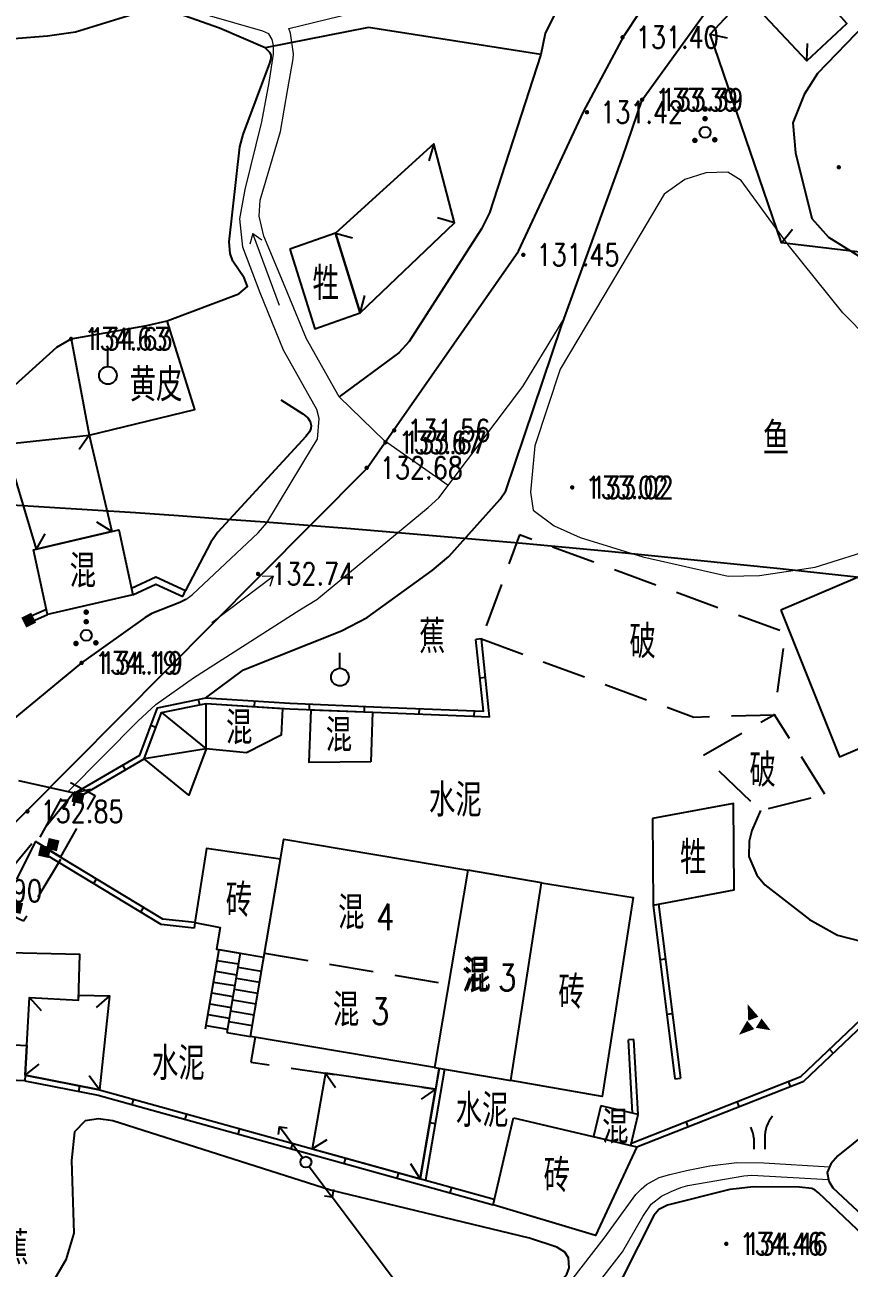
# Model space of a CAD drawing. Extents: x 529262 to 576451, y 2694391 to 2717535.
# Drawn here: x 567406.9 to 567444.3, y 2709610.3 to 2709666.8 of the extents above; entities that cross this region are included whole.
import ezdxf
from ezdxf.enums import TextEntityAlignment as Align
from ezdxf.xclip import XClip

# ---------------------------------------------------------------- set-up
doc = ezdxf.new("R2010")
doc.units = 0
doc.header["$XCLIPFRAME"] = 0
doc.linetypes.add('X5', pattern=[3, 2, -1])
for name, color, linetype in [('DLDW', 8, 'Continuous'), ('DLSS', 4, 'Continuous'), ('DMTZ', 8, 'Continuous'), ('GCD', 8, 'Continuous'), ('GXYZ', 8, 'Continuous'), ('JMD', 8, 'Continuous'), ('PP-COM', 7, 'Continuous'), ('RD-中线', 40, 'Continuous'), ('RD-红线', 7, 'Continuous'), ('ZBTZ', 8, 'Continuous'), ('污水管径标注_W10-', 202, 'Continuous')]:
    doc.layers.add(name, color=color, linetype=linetype)
doc.layers.add('SXSS', color=5, linetype='Continuous', lineweight=0)
doc.styles.add('HZ', font='rs.shx', dxfattribs={"width": 0.8, "bigfont": 'hztxt.shx'})
doc.linetypes.add('10421', pattern='A,2,[150,AAA.SHX,S=0.5,R=0,X=0,Y=0.5],1e-11', length=2)
doc.linetypes.add('10422', pattern='A,0.75,[150,AAA.SHX,S=0.5,R=0,X=0,Y=0.5],1.5,[177,AAA.SHX,S=1,R=0,X=0,Y=0.4],0.75', length=3)
doc.linetypes.add('1161', pattern='A,0,[149,AAA.SHX,S=0.15,R=0,X=0,Y=0],-1.6', length=1.6)
doc.linetypes.add('445', pattern='A,8,-0.5,[147,AAA.SHX,S=1,R=0,X=0,Y=0],-1.5', length=10)
doc.linetypes.add('842', pattern='A,1.6,[150,AAA.SHX,S=0.8,R=0,X=0,Y=0],1e-11', length=1.6)

# ---------------------------------------------------------------- blocks, each defined once
blk = doc.blocks.new('A$C19FD0107')
at = {"layer": 'RD-中线', "color": 8, "linetype": 'Continuous'}
blk.add_lwpolyline([(-1765.321, 14833.87), (-1870.242, 14834.357, -0.07773), (-2297.406, 14903.198), (-2763.512, 15055.044, -0.002412), (-2772.671, 15058.077), (-3168.085, 15191.127, 0.031805), (-3413.657, 15256.716), (-3481.168, 15270.218, 0.040764), (-3610.522, 15285.281), (-3824.794, 15292.664, 0.003807), (-3833.928, 15292.909), (-3984.459, 15295.801, 0.004916), (-3996.258, 15295.912), (-4213.605, 15295.813, 0.004475), (-4218.975, 15295.763), (-4356.098, 15293.246, -0.000047), (-4356.155, 15293.245), (-5280.162, 15276.46)], format="xyb", dxfattribs=at)
at = {"layer": 'RD-中线', "color": 8, "linetype": 'Continuous', "flags": 128}
for points in [[(-4490.734, 14139.438, 0), (-4490.29, 14139.417)], [(-3818.251, 14086.168, 0), (-3817.74, 14086.169)]]:
    blk.add_lwpolyline(points, format="xyb", dxfattribs=at)
at = {"layer": 'RD-红线', "color": 8, "linetype": 'Continuous', "flags": 128}
blk.add_lwpolyline([(-3455.572, 15234.505), (-3487.051, 15240.801, 0.040764), (-3611.555, 15255.299), (-3713.858, 15258.824)], format="xyb", dxfattribs=at)
blk = doc.blocks.new('gc246')
at = {"color": 8}
for p, q in [((-0.5, 1), (-0.5, 0)), ((0.5, 1), (0.5, 0))]:
    blk.add_line(p, q, dxfattribs=at)
for centre, radius, start, end in [((3.4, 1.11), 2.91, 139.3312, 182.0887), ((-2.94, 0.81), 2.45, 4.3743, 29.0242)]:
    blk.add_arc(centre, radius, start, end, dxfattribs=at)
blk = doc.blocks.new('gc087')
at = {"color": 8}
for points in [[(-0.62, 1.71, 0, 1, 0), (-0.1, 0.39, 1, 1, 0)], [(-1.41, -1.07, 0, 1, 0), (-0.34, -0.17, 1, 1, 0)], [(0.39, -0.01, 1, 0, 0), (1.46, -0.66, 1, 0, 0)]]:
    blk.add_lwpolyline(points, format="xyseb", dxfattribs=at)
blk = doc.blocks.new('GC200')
at = {"linetype": 'Continuous', "const_width": 0.2, "flags": 128}
blk.add_lwpolyline([(-0.1, 0, 1), (0.1, 0, 1)], format="xyb", close=True, dxfattribs=at)
blk = doc.blocks.new('gc013b')
at = {"linetype": 'Continuous'}
blk.add_line((0.5, 0), (4, 0), dxfattribs=at)
at = {"linetype": 'Continuous', "flags": 128}
blk.add_lwpolyline([(3.5, 0.5), (4, 0), (3.5, -0.5)], dxfattribs=at)
blk = doc.blocks.new('gc170')
at = {"color": 8, "linetype": 'Continuous'}
blk.add_circle((0, 0), 0.5, dxfattribs=at)
blk = doc.blocks.new('gc002')
at = {"color": 8, "const_width": 1}
blk.add_lwpolyline([(-0.5, 0), (0.5, 0)], dxfattribs=at)
blk = doc.blocks.new('gc125')
at = {"color": 8}
blk.add_line((0, 0.8), (0, 2.2), dxfattribs=at)
blk.add_circle((0, 0), 0.8, dxfattribs=at)
blk = doc.blocks.new('gc160')
at = {"color": 8, "const_width": 0.25}
for points in [[(1.58, 3.35, 1), (1.83, 3.35, 1)], [(1.58, 2.48, 1), (1.83, 2.48, 1)], [(0.65, 0.5, 1), (0.9, 0.5, 1)], [(2.46, 0.56, 1), (2.71, 0.56, 1)]]:
    blk.add_lwpolyline(points, format="xyb", close=True, dxfattribs=at)
at = {"color": 8}
blk.add_circle((1.71, 1.24), 0.5, dxfattribs=at)
blk = doc.blocks.new('gc086')
at = {"color": 8}
for p, q in [((0, 0), (7, 0)), ((7, 0), (6.18, 0.57)), ((7, 0), (6.18, -0.57))]:
    blk.add_line(p, q, dxfattribs=at)

msp = doc.modelspace()

# ---------------------------------------------------------------- linework, layer by layer
at = {"layer": 'DLDW', "linetype": 'Continuous', "flags": 128}
for points in [[(567418.911, 2709656.59), (567420.04, 2709652.977), (567422.112, 2709653.703), (567420.983, 2709657.316)], [(567418.911, 2709656.59), (567420.04, 2709652.977), (567422.112, 2709653.703), (567420.983, 2709657.316)], [(567435.396, 2709630.721), (567435.425, 2709626.786), (567439.098, 2709627.472), (567439.069, 2709631.407)], [(567435.396, 2709630.721), (567435.425, 2709626.786), (567439.098, 2709627.472), (567439.069, 2709631.407)]]:
    msp.add_lwpolyline(points, close=True, dxfattribs=at)
at = {"layer": 'DLSS', "linetype": 'Continuous'}
for p, q in [((567406.582, 2709632.452), (567409.084, 2709631.888)), ((567406.582, 2709632.452), (567409.084, 2709631.888)), ((567409.084, 2709631.888), (567409.868, 2709632.045)), ((567409.084, 2709631.888), (567409.868, 2709632.045))]:
    msp.add_line(p, q, dxfattribs=at)
at = {"layer": 'DLSS', "linetype": 'X5'}
msp.add_line((567409.084, 2709631.888), (567405.146, 2709627.083, 135.037), dxfattribs=at)
msp.add_line((567409.084, 2709631.888), (567405.146, 2709627.083, 135.037), dxfattribs=at)
at = {"layer": 'DMTZ', "linetype": '10422', "flags": 128}
msp.add_lwpolyline([(567481.263, 2709720.834), (567478.001, 2709716.354), (567474.355, 2709711.969), (567471.29, 2709708.433), (567455.11, 2709691.771), (567444.045, 2709680.193), (567433.055, 2709669.813), (567431.803, 2709668.428), (567431.036, 2709667.438), (567430.517, 2709666.392), (567430.316, 2709665.435)], dxfattribs=at)
msp.add_lwpolyline([(567481.263, 2709720.834), (567478.001, 2709716.354), (567474.355, 2709711.969), (567471.29, 2709708.433), (567455.11, 2709691.771), (567444.045, 2709680.193), (567433.055, 2709669.813), (567431.803, 2709668.428), (567431.036, 2709667.438), (567430.517, 2709666.392), (567430.316, 2709665.435)], dxfattribs=at)
for points, elevation in [([(567409.158, 2709631.885), (567412.089, 2709633.604), (567412.895, 2709635.755), (567415.096, 2709636.197), (567416.806, 2709637.469), (567421.257, 2709639.254), (567422.422, 2709639.849), (567425.383, 2709641.985), (567426.134, 2709642.621), (567428.475, 2709645.228), (567428.72, 2709645.607), (567431.261, 2709653.109), (567434.022, 2709660.749), (567434.921, 2709663.382), (567439.051, 2709669.088)], 133.388), ([(567409.158, 2709631.885), (567412.089, 2709633.604), (567412.895, 2709635.755), (567415.096, 2709636.197), (567416.806, 2709637.469), (567421.257, 2709639.254), (567422.422, 2709639.849), (567425.383, 2709641.985), (567426.134, 2709642.621), (567428.475, 2709645.228), (567428.72, 2709645.607), (567431.261, 2709653.109), (567434.022, 2709660.749), (567434.921, 2709663.382), (567439.051, 2709669.088)], 133.388), ([(567449.52, 2709668.384), (567448.505, 2709668.612), (567447.69, 2709668.786), (567447.089, 2709668.61), (567445.053, 2709666.82), (567442.886, 2709664.565), (567442.291, 2709663.624), (567441.773, 2709662.333), (567441.9, 2709660.97), (567442.629, 2709657.987), (567443.398, 2709657.14), (567445.082, 2709656.09), (567451.378, 2709654.233), (567459.762, 2709654.021), (567460.889, 2709653.493), (567464.807, 2709650.473), (567466.364, 2709649.699), (567467.624, 2709649.425), (567468.439, 2709649.806), (567471.555, 2709656.875), (567473.366, 2709660.201), (567473.545, 2709661.166), (567473.23, 2709664.426), (567473.03, 2709664.947), (567472.648, 2709665.121), (567465.685, 2709665.302), (567462.33, 2709665.06), (567460.507, 2709665.256), (567459.197, 2709665.624), (567454.06, 2709667.79), (567453.13, 2709668.037), (567451.286, 2709668.3), (567449.52, 2709668.384)], 133.564), ([(567417.782, 2709665.735), (567415.717, 2709666.638), (567413.6, 2709667.382), (567413.273, 2709667.458), (567412.681, 2709667.43), (567411.923, 2709667.292), (567409.172, 2709666.443), (567407.887, 2709666.263), (567394.019, 2709665.158), (567393.373, 2709665.105), (567393.205, 2709665.063), (567393.139, 2709665.001)], 134.188), ([(567417.782, 2709665.735), (567415.717, 2709666.638), (567413.6, 2709667.382), (567413.273, 2709667.458), (567412.681, 2709667.43), (567411.923, 2709667.292), (567409.172, 2709666.443), (567407.887, 2709666.263), (567394.019, 2709665.158), (567393.373, 2709665.105), (567393.205, 2709665.063), (567393.139, 2709665.001)], 134.188), ([(567404.198, 2709648.433), (567408.32, 2709652.135), (567408.969, 2709652.511), (567412.414, 2709653.121), (567413.326, 2709653.326), (567416.595, 2709654.565), (567416.979, 2709654.901), (567416.831, 2709655.285), (567416.316, 2709656.046), (567416.195, 2709656.394), (567416.146, 2709656.924), (567416.642, 2709661.242), (567416.785, 2709661.8), (567418, 2709665.039), (567418.053, 2709665.254), (567418.056, 2709665.42), (567417.997, 2709665.523), (567417.782, 2709665.735)], 134.632), ([(567404.198, 2709648.433), (567408.32, 2709652.135), (567408.969, 2709652.511), (567412.414, 2709653.121), (567413.326, 2709653.326), (567416.595, 2709654.565), (567416.979, 2709654.901), (567416.831, 2709655.285), (567416.316, 2709656.046), (567416.195, 2709656.394), (567416.146, 2709656.924), (567416.642, 2709661.242), (567416.785, 2709661.8), (567418, 2709665.039), (567418.053, 2709665.254), (567418.056, 2709665.42), (567417.997, 2709665.523), (567417.782, 2709665.735)], 134.632), ([(567430.316, 2709665.435), (567427.978, 2709658.235), (567427.616, 2709657.52), (567424.338, 2709652.389), (567423.869, 2709651.882), (567421.146, 2709649.878)], 133.441), ([(567430.316, 2709665.435), (567427.978, 2709658.235), (567427.616, 2709657.52), (567424.338, 2709652.389), (567423.869, 2709651.882), (567421.146, 2709649.878)], 133.441), ([(567463.529, 2709623.055), (567462.943, 2709625.727), (567462.468, 2709626.014), (567461.969, 2709625.913), (567456.569, 2709623.844), (567456.144, 2709623.202), (567455.653, 2709621.213), (567455.311, 2709620.541), (567455.003, 2709620.379), (567450.373, 2709620.16), (567449.737, 2709620.027), (567449.168, 2709619.692), (567443.823, 2709615.398), (567443.501, 2709615.028), (567443.326, 2709614.637), (567443.411, 2709614.244), (567443.591, 2709613.938), (567448.954, 2709608.933), (567449.403, 2709608.369), (567449.845, 2709607.579), (567452.276, 2709599.717), (567452.682, 2709598.544), (567453.289, 2709597.488), (567459.804, 2709588.821), (567460.499, 2709588.08), (567463.807, 2709585.555), (567466.53, 2709583.218), (567467.294, 2709582.809), (567470.092, 2709581.863), (567472.312, 2709581.427), (567475.004, 2709581.271), (567475.217, 2709581.262)], 134.831)]:
    msp.add_lwpolyline(points, dxfattribs=dict(at, elevation=elevation))
at = {"layer": 'DMTZ', "linetype": '10421', "flags": 128}
msp.add_lwpolyline([(567418.498, 2709649.749), (567419.493, 2709649.106), (567419.723, 2709648.928), (567419.831, 2709648.757), (567419.873, 2709648.582), (567419.858, 2709648.448), (567419.806, 2709648.285), (567419.64, 2709648.084), (567415.639, 2709643.736), (567415.319, 2709643.277), (567414.171, 2709641.085)], dxfattribs=at)
msp.add_lwpolyline([(567418.498, 2709649.749), (567419.493, 2709649.106), (567419.723, 2709648.928), (567419.831, 2709648.757), (567419.873, 2709648.582), (567419.858, 2709648.448), (567419.806, 2709648.285), (567419.64, 2709648.084), (567415.639, 2709643.736), (567415.319, 2709643.277), (567414.171, 2709641.085)], dxfattribs=at)
for points, elevation in [([(567414.176, 2709640.663), (567413.913, 2709640.541), (567412.634, 2709640.037), (567412.326, 2709639.857), (567409.446, 2709637.791), (567401.868, 2709631.559)], 134.821), ([(567414.176, 2709640.663), (567413.913, 2709640.541), (567412.634, 2709640.037), (567412.326, 2709639.857), (567409.446, 2709637.791), (567401.868, 2709631.559)], 134.821), ([(567458.858, 2709588.303), (567458.674, 2709588.676), (567452.148, 2709597.001), (567451.497, 2709598.241), (567448.62, 2709607.129), (567447.95, 2709608.727), (567447.808, 2709609.046), (567447.62, 2709609.268), (567442.938, 2709613.704), (567442.79, 2709613.835), (567442.628, 2709613.913), (567442.082, 2709613.965), (567439.971, 2709613.975), (567439.336, 2709613.913), (567438.903, 2709613.859), (567436.073, 2709613.149), (567435.678, 2709612.945), (567435.451, 2709612.683), (567434.026, 2709609.865), (567433.703, 2709609.406), (567431.638, 2709607.078), (567427.74, 2709603.234), (567422.225, 2709598.671), (567421.705, 2709598.341), (567416.348, 2709596.073), (567415.858, 2709595.728), (567415.615, 2709594.974), (567415.639, 2709593.953), (567415.959, 2709592.906), (567417.168, 2709591.3), (567417.602, 2709590.966), (567436.722, 2709588.116), (567448.508, 2709586.651), (567455.484, 2709586.43), (567457.995, 2709586.809), (567458.495, 2709587.252), (567458.878, 2709587.953), (567458.858, 2709588.303)], 134.987)]:
    msp.add_lwpolyline(points, dxfattribs=dict(at, elevation=elevation))
at = {"layer": 'DMTZ', "linetype": '10422', "elevation": 135.01, "flags": 128}
msp.add_lwpolyline([(567417.366, 2709598.351), (567418.805, 2709599.062), (567424.863, 2709603.049), (567425.475, 2709603.545), (567428.924, 2709607.081), (567430.902, 2709609.295), (567431.502, 2709610.012), (567431.598, 2709610.305), (567431.575, 2709610.758), (567431.403, 2709611.017), (567431.043, 2709611.243), (567429.809, 2709611.654), (567420.763, 2709613.823), (567410.861, 2709616.981), (567410.205, 2709617.07), (567409.606, 2709616.975), (567409.117, 2709616.475), (567408.984, 2709615.173), (567409.098, 2709611.869), (567408.733, 2709610.669), (567404.132, 2709602.834), (567403.088, 2709603.391), (567399.906, 2709598.356), (567399.607, 2709597.583), (567399.513, 2709596.204), (567400.011, 2709589.079), (567400.149, 2709588.629), (567400.9, 2709587.446), (567401.203, 2709587.18), (567401.907, 2709586.931), (567402.312, 2709586.876), (567402.506, 2709586.951), (567402.622, 2709587.074), (567403.04, 2709587.589), (567403.481, 2709588.264), (567407.852, 2709594.096), (567408.986, 2709595.245), (567409.993, 2709595.776), (567412.504, 2709596.608)], close=True, dxfattribs=at)
at = {"layer": 'GXYZ', "linetype": 'Continuous'}
msp.add_line((567446.947, 2709578.765), (567420.838, 2709613.507), dxfattribs=at)
at = {"layer": 'JMD', "linetype": 'Continuous'}
for p, q in [((567438.007, 2709666.354), (567438.79, 2709666.186)), ((567442.408, 2709665.142), (567442.435, 2709665.942)), ((567425.45, 2709661.374), (567425.223, 2709660.607)), ((567425.45, 2709661.374), (567425.223, 2709660.607)), ((567426.395, 2709657.791), (567425.626, 2709658.008)), ((567426.395, 2709657.791), (567425.626, 2709658.008)), ((567441.25, 2709656.873), (567441.753, 2709657.495)), ((567420.983, 2709657.316), (567421.755, 2709657.106)), ((567420.983, 2709657.316), (567421.755, 2709657.106)), ((567422.112, 2709653.703), (567422.312, 2709654.478)), ((567422.112, 2709653.703), (567422.312, 2709654.478)), ((567409.79, 2709648.139), (567409.327, 2709647.487)), ((567409.79, 2709648.139), (567409.327, 2709647.487)), ((567410.811, 2709643.762), (567410.132, 2709644.184)), ((567410.811, 2709643.762), (567410.132, 2709644.184)), ((567407.394, 2709642.965), (567407.795, 2709643.657)), ((567407.394, 2709642.965), (567407.795, 2709643.657)), ((567414.047, 2709640.812), (567414.171, 2709641.085)), ((567414.047, 2709640.812), (567414.171, 2709641.085)), ((567427.615, 2709638.879), (567427.366, 2709638.853)), ((567427.615, 2709638.879), (567427.366, 2709638.853)), ((567427.8, 2709637.129), (567427.551, 2709637.103)), ((567427.8, 2709637.129), (567427.551, 2709637.103)), ((567414.813, 2709635.885), (567414.764, 2709636.13)), ((567414.813, 2709635.885), (567414.764, 2709636.13)), ((567417.302, 2709635.806), (567417.318, 2709636.055)), ((567417.302, 2709635.806), (567417.318, 2709636.055)), ((567419.798, 2709635.666), (567419.809, 2709635.916)), ((567419.798, 2709635.666), (567419.809, 2709635.916)), ((567422.296, 2709635.561), (567422.307, 2709635.811)), ((567422.296, 2709635.561), (567422.307, 2709635.811)), ((567424.794, 2709635.461), (567424.804, 2709635.711)), ((567424.794, 2709635.461), (567424.804, 2709635.711)), ((567427.292, 2709635.364), (567427.302, 2709635.614)), ((567427.292, 2709635.364), (567427.302, 2709635.614)), ((567412.823, 2709634.85), (567412.589, 2709634.938)), ((567412.823, 2709634.85), (567412.589, 2709634.938)), ((567415.103, 2709633.882), (567412.292, 2709633.433)), ((567415.103, 2709633.882), (567412.292, 2709633.433)), ((567411.441, 2709632.934), (567411.314, 2709633.15)), ((567411.441, 2709632.934), (567411.314, 2709633.15)), ((567407.958, 2709629.284), (567407.828, 2709629.07)), ((567407.958, 2709629.284), (567407.828, 2709629.07)), ((567407.977, 2709629.272), (567407.848, 2709629.058)), ((567407.977, 2709629.272), (567407.848, 2709629.058)), ((567410.115, 2709627.976), (567409.985, 2709627.762)), ((567410.115, 2709627.976), (567409.985, 2709627.762)), ((567412.253, 2709626.679), (567412.123, 2709626.465)), ((567412.253, 2709626.679), (567412.123, 2709626.465)), ((567414.595, 2709625.988), (567414.568, 2709625.739)), ((567414.595, 2709625.988), (567414.568, 2709625.739)), ((567415.083, 2709621.162), (567415.692, 2709624.765)), ((567415.083, 2709621.162), (567415.692, 2709624.765)), ((567415.692, 2709624.765), (567416.656, 2709624.602)), ((567415.692, 2709624.765), (567416.656, 2709624.602)), ((567415.609, 2709624.272), (567416.573, 2709624.109)), ((567415.609, 2709624.272), (567416.573, 2709624.109)), ((567416.656, 2709624.602), (567416.047, 2709620.999)), ((567416.656, 2709624.602), (567416.047, 2709620.999)), ((567416.656, 2709624.602), (567416.047, 2709620.999)), ((567416.656, 2709624.602), (567416.047, 2709620.999)), ((567417.122, 2709620.817), (567417.731, 2709624.421)), ((567417.122, 2709620.817), (567417.731, 2709624.421)), ((567435.735, 2709624.305), (567435.983, 2709624.336)), ((567435.735, 2709624.305), (567435.983, 2709624.336)), ((567415.525, 2709623.779), (567416.49, 2709623.616)), ((567415.525, 2709623.779), (567416.49, 2709623.616)), ((567416.547, 2709623.957), (567417.622, 2709623.775)), ((567416.547, 2709623.957), (567417.622, 2709623.775)), ((567415.442, 2709623.286), (567416.406, 2709623.123)), ((567415.442, 2709623.286), (567416.406, 2709623.123)), ((567416.464, 2709623.464), (567417.538, 2709623.282)), ((567416.464, 2709623.464), (567417.538, 2709623.282)), ((567407.076, 2709622.583), (567407.609, 2709621.987)), ((567407.076, 2709622.583), (567407.609, 2709621.987)), ((567410.705, 2709622.661), (567410.104, 2709622.133)), ((567410.705, 2709622.661), (567410.104, 2709622.133)), ((567415.358, 2709622.793), (567416.323, 2709622.63)), ((567415.358, 2709622.793), (567416.323, 2709622.63)), ((567416.297, 2709622.478), (567417.372, 2709622.296)), ((567416.297, 2709622.478), (567417.372, 2709622.296)), ((567416.38, 2709622.971), (567417.455, 2709622.789)), ((567416.38, 2709622.971), (567417.455, 2709622.789)), ((567415.275, 2709622.3), (567416.239, 2709622.137)), ((567415.275, 2709622.3), (567416.239, 2709622.137)), ((567416.214, 2709621.985), (567417.288, 2709621.803)), ((567416.214, 2709621.985), (567417.288, 2709621.803)), ((567415.108, 2709621.314), (567416.073, 2709621.151)), ((567415.108, 2709621.314), (567416.073, 2709621.151)), ((567415.192, 2709621.807), (567416.156, 2709621.644)), ((567415.192, 2709621.807), (567416.156, 2709621.644)), ((567416.13, 2709621.492), (567417.205, 2709621.31)), ((567416.13, 2709621.492), (567417.205, 2709621.31)), ((567436.045, 2709621.825), (567436.293, 2709621.856)), ((567436.045, 2709621.825), (567436.293, 2709621.856)), ((567416.047, 2709620.999), (567417.122, 2709620.817)), ((567416.047, 2709620.999), (567417.122, 2709620.817)), ((567434.545, 2709620.678), (567434.295, 2709620.664)), ((567434.545, 2709620.678), (567434.295, 2709620.664)), ((567443.609, 2709620.059), (567443.437, 2709620.24)), ((567443.609, 2709620.059), (567443.437, 2709620.24)), ((567406.881, 2709619.058), (567407.513, 2709619.549)), ((567406.881, 2709619.058), (567407.513, 2709619.549)), ((567420.526, 2709619.152, 135.466), (567420.988, 2709618.499, 135.466)), ((567420.526, 2709619.152, 135.466), (567420.988, 2709618.499, 135.466)), ((567409.319, 2709618.32), (567409.368, 2709618.566)), ((567409.319, 2709618.32), (567409.368, 2709618.566)), ((567410.261, 2709618.388), (567409.786, 2709619.032)), ((567410.261, 2709618.388), (567409.786, 2709619.032)), ((567436.413, 2709618.887), (567436.661, 2709618.918)), ((567436.413, 2709618.887), (567436.661, 2709618.918)), ((567441.664, 2709618.546), (567441.572, 2709618.778)), ((567441.664, 2709618.546), (567441.572, 2709618.778)), ((567411.744, 2709617.718), (567411.811, 2709617.959)), ((567411.744, 2709617.718), (567411.811, 2709617.959)), ((567425.528, 2709618.424, 135.466), (567424.875, 2709617.961, 135.466)), ((567425.528, 2709618.424, 135.466), (567424.875, 2709617.961, 135.466)), ((567439.337, 2709617.63), (567439.246, 2709617.863)), ((567439.337, 2709617.63), (567439.246, 2709617.863)), ((567414.153, 2709617.05), (567414.22, 2709617.291)), ((567414.153, 2709617.05), (567414.22, 2709617.291)), ((567425.269, 2709616.902), (567425.515, 2709616.86)), ((567425.269, 2709616.902), (567425.515, 2709616.86)), ((567437.011, 2709616.715), (567436.919, 2709616.947)), ((567437.011, 2709616.715), (567436.919, 2709616.947)), ((567416.562, 2709616.382), (567416.629, 2709616.623)), ((567416.562, 2709616.382), (567416.629, 2709616.623)), ((567418.971, 2709615.714), (567419.038, 2709615.955)), ((567418.971, 2709615.714), (567419.038, 2709615.955)), ((567419.929, 2709615.708), (567420.604, 2709616.137)), ((567419.929, 2709615.708), (567420.604, 2709616.137)), ((567421.38, 2709615.047), (567421.447, 2709615.287)), ((567421.38, 2709615.047), (567421.447, 2709615.287)), ((567423.789, 2709614.379), (567423.856, 2709614.62)), ((567423.789, 2709614.379), (567423.856, 2709614.62)), ((567424.833, 2709614.349), (567424.405, 2709615.024)), ((567424.833, 2709614.349), (567424.405, 2709615.024)), ((567426.199, 2709613.711), (567426.265, 2709613.952)), ((567426.199, 2709613.711), (567426.265, 2709613.952))]:
    msp.add_line(p, q, dxfattribs=at)
at = {"layer": 'JMD', "linetype": 'Continuous', "flags": 128}
for points in [[(567491.726, 2709723.775), (567576.536, 2709693.89), (567573.688, 2709684.738), (567556.677, 2709687.045), (567550.961, 2709655.095), (567486.806, 2709665.167), (567484.722, 2709651.708), (567441.25, 2709656.873), (567438.007, 2709666.354)], [(567422.112, 2709653.703), (567426.395, 2709657.791), (567425.45, 2709661.374), (567420.983, 2709657.316)], [(567422.112, 2709653.703), (567426.395, 2709657.791), (567425.45, 2709661.374), (567420.983, 2709657.316)], [(567411.776, 2709640.89), (567407.898, 2709639.985), (567407.259, 2709642.933), (567411.137, 2709643.838)], [(567411.776, 2709640.89), (567407.898, 2709639.985), (567407.259, 2709642.933), (567411.137, 2709643.838)], [(567441.232, 2709640.187), (567443.89, 2709633.517), (567450.646, 2709636.394), (567447.988, 2709643.064)], [(567441.232, 2709640.187), (567443.89, 2709633.517), (567450.646, 2709636.394), (567447.988, 2709643.064)], [(567415.103, 2709633.882), (567414.314, 2709631.778), (567412.292, 2709633.433), (567413.081, 2709635.537)], [(567415.103, 2709633.882), (567414.314, 2709631.778), (567412.292, 2709633.433), (567413.081, 2709635.537)], [(567422.584, 2709633.3), (567419.785, 2709633.262), (567419.886, 2709635.662), (567422.671, 2709635.544)], [(567422.584, 2709633.3), (567419.785, 2709633.262), (567419.886, 2709635.662), (567422.671, 2709635.544)], [(567418.483, 2709628.867), (567415.127, 2709629.355), (567414.595, 2709625.988), (567415.738, 2709625.771), (567415.582, 2709624.784), (567417.731, 2709624.421)], [(567418.483, 2709628.867), (567415.127, 2709629.355), (567414.595, 2709625.988), (567415.738, 2709625.771), (567415.582, 2709624.784), (567417.731, 2709624.421)], [(567417.121, 2709620.815), (567418.637, 2709629.778), (567427, 2709628.364), (567425.484, 2709619.401)], [(567417.121, 2709620.815), (567418.637, 2709629.778), (567427, 2709628.364), (567425.484, 2709619.401)], [(567425.484, 2709619.401), (567428.957, 2709618.809), (567430.35, 2709627.803), (567427, 2709628.364)], [(567425.484, 2709619.401), (567428.957, 2709618.809), (567430.35, 2709627.803), (567427, 2709628.364)], [(567406.867, 2709618.806), (567404.539, 2709618.891), (567404.598, 2709620.532), (567406.955, 2709620.402)], [(567406.867, 2709618.806), (567404.539, 2709618.891), (567404.598, 2709620.532), (567406.955, 2709620.402)]]:
    msp.add_lwpolyline(points, close=True, dxfattribs=at)
for points, elevation in [([(567441.248, 2709670.215), (567439.285, 2709668.484), (567442.408, 2709665.142), (567444.229, 2709666.844)], 133.391), ([(567405.973, 2709647.727), (567409.79, 2709648.139), (567410.811, 2709643.762), (567407.394, 2709642.965)], 134.945), ([(567405.973, 2709647.727), (567409.79, 2709648.139), (567410.811, 2709643.762), (567407.394, 2709642.965)], 134.945), ([(567430.35, 2709627.803), (567434.512, 2709627.13), (567433.101, 2709618.08), (567428.957, 2709618.809)], 135.509), ([(567430.35, 2709627.803), (567434.512, 2709627.13), (567433.101, 2709618.08), (567428.957, 2709618.809)], 135.509), ([(567405.453, 2709624.629), (567404.505, 2709622.458), (567404.399, 2709620.543), (567406.955, 2709620.402), (567407.076, 2709622.583), (567409.31, 2709622.459), (567409.361, 2709624.533)], 134.78), ([(567405.453, 2709624.629), (567404.505, 2709622.458), (567404.399, 2709620.543), (567406.955, 2709620.402), (567407.076, 2709622.583), (567409.31, 2709622.459), (567409.361, 2709624.533)], 134.78), ([(567410.261, 2709618.388), (567406.881, 2709619.058), (567407.076, 2709622.583), (567409.31, 2709622.459), (567409.315, 2709622.695), (567410.705, 2709622.661)], 134.795), ([(567410.261, 2709618.388), (567406.881, 2709619.058), (567407.076, 2709622.583), (567409.31, 2709622.459), (567409.315, 2709622.695), (567410.705, 2709622.661)], 134.795), ([(567425.528, 2709618.424), (567420.526, 2709619.152), (567419.929, 2709615.708), (567424.833, 2709614.349)], 135.466), ([(567425.528, 2709618.424), (567420.526, 2709619.152), (567419.929, 2709615.708), (567424.833, 2709614.349)], 135.466), ([(567433.038, 2709617.664), (567432.708, 2709616.263), (567434.413, 2709615.863), (567434.742, 2709617.263)], 136.248), ([(567433.038, 2709617.664), (567432.708, 2709616.263), (567434.413, 2709615.863), (567434.742, 2709617.263)], 136.248), ([(567429.073, 2709617.118), (567434.685, 2709615.799), (567432.8, 2709611.769), (567428.146, 2709613.171)], 138.489), ([(567429.073, 2709617.118), (567434.685, 2709615.799), (567432.8, 2709611.769), (567428.146, 2709613.171)], 138.489)]:
    msp.add_lwpolyline(points, close=True, dxfattribs=dict(at, elevation=elevation))
at = {"layer": 'JMD', "linetype": '445', "flags": 128}
msp.add_lwpolyline([(567430.316, 2709665.435), (567422.488, 2709666.669), (567417.782, 2709665.735)], dxfattribs=at)
msp.add_lwpolyline([(567430.316, 2709665.435), (567422.488, 2709666.669), (567417.782, 2709665.735)], dxfattribs=at)
at = {"layer": 'JMD', "linetype": 'X5', "flags": 128}
for points, elevation in [([(567427.615, 2709638.879), (567437.278, 2709635.326), (567440.942, 2709635.437), (567441.442, 2709639.159), (567429.352, 2709643.604)], 138.563), ([(567427.615, 2709638.879), (567437.278, 2709635.326), (567440.942, 2709635.437), (567441.442, 2709639.159), (567429.352, 2709643.604)], 138.563), ([(567443.232, 2709631.825), (567440.942, 2709635.437), (567437.7, 2709633.573), (567440.3, 2709631.076)], 133.765), ([(567443.232, 2709631.825), (567440.942, 2709635.437), (567437.7, 2709633.573), (567440.3, 2709631.076)], 133.765)]:
    msp.add_lwpolyline(points, close=True, dxfattribs=dict(at, elevation=elevation))
at = {"layer": 'JMD', "linetype": 'Continuous', "flags": 128}
for points, elevation in [([(567411.711, 2709641.19), (567412.825, 2709641.695), (567414.171, 2709641.085)], 135.04), ([(567411.711, 2709641.19), (567412.825, 2709641.695), (567414.171, 2709641.085)], 135.04), ([(567411.776, 2709640.89), (567412.825, 2709641.366), (567414.047, 2709640.812)], 135.04), ([(567411.776, 2709640.89), (567412.825, 2709641.366), (567414.047, 2709640.812)], 135.04), ([(567409.158, 2709631.885), (567412.089, 2709633.604), (567412.895, 2709635.755), (567415.096, 2709636.197), (567418.915, 2709635.953), (567423.072, 2709635.778), (567427.711, 2709635.598), (567427.366, 2709638.853)], 138.563), ([(567409.158, 2709631.885), (567412.089, 2709633.604), (567412.895, 2709635.755), (567415.096, 2709636.197), (567418.915, 2709635.953), (567423.072, 2709635.778), (567427.711, 2709635.598), (567427.366, 2709638.853)], 138.563), ([(567409.285, 2709631.669), (567412.292, 2709633.433), (567413.081, 2709635.537), (567415.113, 2709635.945), (567418.902, 2709635.704), (567423.062, 2709635.529), (567427.99, 2709635.337), (567427.615, 2709638.879)], 138.563), ([(567409.285, 2709631.669), (567412.292, 2709633.433), (567413.081, 2709635.537), (567415.113, 2709635.945), (567418.902, 2709635.704), (567423.062, 2709635.529), (567427.99, 2709635.337), (567427.615, 2709638.879)], 138.563), ([(567416.94, 2709633.706), (567415.103, 2709633.882), (567415.113, 2709635.945), (567418.581, 2709635.724), (567418.51, 2709634.508), (567416.94, 2709633.706)], 135.343), ([(567416.94, 2709633.706), (567415.103, 2709633.882), (567415.113, 2709635.945), (567418.581, 2709635.724), (567418.51, 2709634.508), (567416.94, 2709633.706)], 135.343), ([(567414.595, 2709625.988), (567413.135, 2709626.144), (567407.958, 2709629.284)], 135.01), ([(567414.595, 2709625.988), (567413.135, 2709626.144), (567407.958, 2709629.284)], 135.01), ([(567414.568, 2709625.739), (567413.053, 2709625.901), (567407.828, 2709629.07)], 135.01), ([(567414.568, 2709625.739), (567413.053, 2709625.901), (567407.828, 2709629.07)], 135.01), ([(567435.425, 2709626.786), (567436.413, 2709618.887)], 135.686), ([(567435.425, 2709626.786), (567436.413, 2709618.887)], 135.686), ([(567435.671, 2709626.832), (567436.661, 2709618.918)], 135.686), ([(567435.671, 2709626.832), (567436.661, 2709618.918)], 135.686), ([(567434.438, 2709615.971), (567442.13, 2709618.998), (567448.173, 2709624.742)], 134.464), ([(567434.438, 2709615.971), (567442.13, 2709618.998), (567448.173, 2709624.742)], 134.464), ([(567434.685, 2709615.799), (567442.267, 2709618.783), (567448.345, 2709624.561)], 134.464), ([(567434.685, 2709615.799), (567442.267, 2709618.783), (567448.345, 2709624.561)], 134.464), ([(567434.488, 2709617.323), (567434.295, 2709620.664)], 135.644), ([(567434.488, 2709617.323), (567434.295, 2709620.664)], 135.644), ([(567434.742, 2709617.263), (567434.545, 2709620.678)], 135.644), ([(567434.742, 2709617.263), (567434.545, 2709620.678)], 135.644), ([(567406.881, 2709619.058), (567410.261, 2709618.388), (567428.203, 2709613.415)], 134.831), ([(567406.881, 2709619.058), (567410.261, 2709618.388), (567428.203, 2709613.415)], 134.831), ([(567406.867, 2709618.806), (567410.204, 2709618.145), (567428.146, 2709613.171)], 134.831), ([(567406.867, 2709618.806), (567410.204, 2709618.145), (567428.146, 2709613.171)], 134.831)]:
    msp.add_lwpolyline(points, dxfattribs=dict(at, elevation=elevation))
for points in [[(567407.153, 2709639.935), (567407.844, 2709640.234)], [(567407.153, 2709639.935), (567407.844, 2709640.234)], [(567407.318, 2709639.734), (567407.898, 2709639.985)], [(567407.318, 2709639.734), (567407.898, 2709639.985)], [(567425.689, 2709619.366), (567424.833, 2709614.349)], [(567425.689, 2709619.366), (567424.833, 2709614.349)], [(567425.935, 2709619.324), (567425.076, 2709614.282)], [(567425.935, 2709619.324), (567425.076, 2709614.282)]]:
    msp.add_lwpolyline(points, dxfattribs=at)
at = {"layer": 'JMD', "linetype": 'X5', "flags": 128}
for points in [[(567408.934, 2709632.358), (567410.06, 2709631.764), (567408.489, 2709628.98), (567407.42, 2709629.626)], [(567408.934, 2709632.358), (567410.06, 2709631.764), (567408.489, 2709628.98), (567407.42, 2709629.626)], [(567407.42, 2709629.626), (567407.342, 2709629.673), (567405.775, 2709626.555), (567406.806, 2709626.062), (567408.547, 2709628.945)], [(567407.42, 2709629.626), (567407.342, 2709629.673), (567405.775, 2709626.555), (567406.806, 2709626.062), (567408.547, 2709628.945)]]:
    msp.add_lwpolyline(points, close=True, dxfattribs=at)
for points in [[(567417.761, 2709624.598), (567426.124, 2709623.184)], [(567417.761, 2709624.598), (567426.124, 2709623.184)], [(567417.326, 2709620.78), (567417.134, 2709619.646), (567425.551, 2709618.42), (567425.689, 2709619.366)], [(567417.326, 2709620.78), (567417.134, 2709619.646), (567425.551, 2709618.42), (567425.689, 2709619.366)]]:
    msp.add_lwpolyline(points, dxfattribs=at)
at = {"layer": 'SXSS', "color": 8, "linetype": 'Continuous', "flags": 128}
for points, elevation in [([(567418.87, 2709666.61), (567425.211, 2709668.177), (567426.365, 2709668.622), (567432.057, 2709671.254), (567432.827, 2709671.744), (567436.647, 2709674.625)], 133.858), ([(567418.87, 2709666.61), (567425.211, 2709668.177), (567426.365, 2709668.622), (567432.057, 2709671.254), (567432.827, 2709671.744), (567436.647, 2709674.625)], 133.858), ([(567420.135, 2709649.31), (567418.619, 2709652.005), (567417.557, 2709654.605), (567416.773, 2709656.683), (567416.642, 2709657.969), (567416.878, 2709659.296), (567417.643, 2709662.375), (567417.977, 2709664.159), (567418.165, 2709665.453), (567418.172, 2709665.841), (567418.112, 2709666.117), (567417.949, 2709666.369), (567417.678, 2709666.501), (567415.048, 2709667.25), (567412.769, 2709667.594), (567411.046, 2709667.627), (567410.651, 2709667.663)], 133.649), ([(567420.135, 2709649.31), (567418.619, 2709652.005), (567417.557, 2709654.605), (567416.773, 2709656.683), (567416.642, 2709657.969), (567416.878, 2709659.296), (567417.643, 2709662.375), (567417.977, 2709664.159), (567418.165, 2709665.453), (567418.172, 2709665.841), (567418.112, 2709666.117), (567417.949, 2709666.369), (567417.678, 2709666.501), (567415.048, 2709667.25), (567412.769, 2709667.594), (567411.046, 2709667.627), (567410.651, 2709667.663)], 133.649), ([(567421.146, 2709649.878), (567419.666, 2709652.51), (567418.627, 2709655.05), (567417.725, 2709657.184), (567417.517, 2709658.095), (567417.564, 2709658.81), (567418.481, 2709661.943), (567418.821, 2709663.87), (567419.064, 2709665.246), (567419.068, 2709665.472), (567418.933, 2709666.411), (567418.87, 2709666.61)], 133.649), ([(567421.146, 2709649.878), (567419.666, 2709652.51), (567418.627, 2709655.05), (567417.725, 2709657.184), (567417.517, 2709658.095), (567417.564, 2709658.81), (567418.481, 2709661.943), (567418.821, 2709663.87), (567419.064, 2709665.246), (567419.068, 2709665.472), (567418.933, 2709666.411), (567418.87, 2709666.61)], 133.649), ([(567408.835, 2709631.944), (567412.003, 2709635.142), (567412.812, 2709635.892), (567414.53, 2709637.109), (567419.367, 2709640.2), (567420.129, 2709640.666), (567425.191, 2709644.852), (567425.684, 2709645.291), (567429.495, 2709650.346), (567431.379, 2709653.435)], 133.388), ([(567408.835, 2709631.944), (567412.003, 2709635.142), (567412.812, 2709635.892), (567414.53, 2709637.109), (567419.367, 2709640.2), (567420.129, 2709640.666), (567425.191, 2709644.852), (567425.684, 2709645.291), (567429.495, 2709650.346), (567431.379, 2709653.435)], 133.388), ([(567414.176, 2709640.663), (567414.49, 2709640.898), (567417.466, 2709643.703), (567417.865, 2709644.149), (567419.987, 2709647.662), (567420.164, 2709647.95), (567420.239, 2709648.895), (567420.135, 2709649.31)], 134.821), ([(567414.176, 2709640.663), (567414.49, 2709640.898), (567417.466, 2709643.703), (567417.865, 2709644.149), (567419.987, 2709647.662), (567420.164, 2709647.95), (567420.239, 2709648.895), (567420.135, 2709649.31)], 134.821), ([(567429.8, 2709607.279), (567433.203, 2709611.652), (567434.641, 2709613.629), (567434.875, 2709613.872), (567435.118, 2709614.089), (567435.698, 2709614.41), (567436.188, 2709614.548), (567436.942, 2709614.731), (567437.992, 2709614.935), (567439.226, 2709615.091), (567440.449, 2709615.076), (567443.44, 2709614.892)], 136.267), ([(567430.591, 2709606.595), (567434.037, 2709611.024), (567434.953, 2709612.629), (567435.332, 2709613.193), (567435.796, 2709613.553), (567436.236, 2709613.765), (567436.68, 2709613.944), (567436.998, 2709614.048), (567439.547, 2709614.48), (567439.914, 2709614.516), (567443.397, 2709614.309)], 136.267)]:
    msp.add_lwpolyline(points, dxfattribs=dict(at, elevation=elevation))
at = {"layer": 'SXSS', "color": 8, "linetype": '10421', "flags": 128}
msp.add_lwpolyline([(567430.925, 2709644.02), (567432.103, 2709643.49), (567434.948, 2709642.615), (567438.834, 2709641.729), (567440.262, 2709641.762), (567442.788, 2709642.138), (567445.674, 2709643.045), (567447.355, 2709643.296), (567448.162, 2709643.26), (567448.601, 2709643.045), (567452.453, 2709638.189), (567453.222, 2709637.843), (567454.789, 2709637.685), (567458.803, 2709638.318), (567459.216, 2709638.42), (567459.721, 2709638.771), (567459.877, 2709639.474), (567459.808, 2709640.088), (567459.497, 2709640.797), (567454.477, 2709647.176), (567453.56, 2709648.301), (567451.909, 2709649.283), (567446.837, 2709651.535), (567445.224, 2709652.503), (567444.05, 2709653.694), (567441.558, 2709656.784), (567439.428, 2709659.713), (567438.812, 2709660.096), (567437.815, 2709660.052), (567436.857, 2709659.756), (567435.92, 2709659.095), (567433.175, 2709654.474), (567431.198, 2709651.134), (567430.04, 2709647.658), (567429.841, 2709645.541), (567429.971, 2709644.728)], close=True, dxfattribs=at)
msp.add_lwpolyline([(567430.925, 2709644.02), (567432.103, 2709643.49), (567434.948, 2709642.615), (567438.834, 2709641.729), (567440.262, 2709641.762), (567442.788, 2709642.138), (567445.674, 2709643.045), (567447.355, 2709643.296), (567448.162, 2709643.26), (567448.601, 2709643.045), (567452.453, 2709638.189), (567453.222, 2709637.843), (567454.789, 2709637.685), (567458.803, 2709638.318), (567459.216, 2709638.42), (567459.721, 2709638.771), (567459.877, 2709639.474), (567459.808, 2709640.088), (567459.497, 2709640.797), (567454.477, 2709647.176), (567453.56, 2709648.301), (567451.909, 2709649.283), (567446.837, 2709651.535), (567445.224, 2709652.503), (567444.05, 2709653.694), (567441.558, 2709656.784), (567439.428, 2709659.713), (567438.812, 2709660.096), (567437.815, 2709660.052), (567436.857, 2709659.756), (567435.92, 2709659.095), (567433.175, 2709654.474), (567431.198, 2709651.134), (567430.04, 2709647.658), (567429.841, 2709645.541), (567429.971, 2709644.728)], close=True, dxfattribs=at)
at = {"layer": 'SXSS', "color": 8, "linetype": '842', "elevation": 133.649, "flags": 128}
msp.add_lwpolyline([(567426.11, 2709645.856), (567423.205, 2709647.875), (567421.146, 2709649.878)], dxfattribs=at)
msp.add_lwpolyline([(567426.11, 2709645.856), (567423.205, 2709647.875), (567421.146, 2709649.878)], dxfattribs=at)
at = {"layer": 'ZBTZ', "linetype": '1161', "flags": 128}
for points, elevation in [([(567408.969, 2709652.511), (567409.79, 2709648.139), (567414.589, 2709649.307), (567413.326, 2709653.326)], 134.632), ([(567408.969, 2709652.511), (567409.79, 2709648.139), (567414.589, 2709649.307), (567413.326, 2709653.326)], 134.632), ([(567440.3, 2709631.076), (567439.906, 2709630.167), (567439.789, 2709629.688), (567439.772, 2709628.993), (567440.138, 2709628.15), (567440.505, 2709627.712), (567442.534, 2709626.128), (567443.8, 2709625.424), (567446.107, 2709624.829), (567447.223, 2709624.744), (567448.653, 2709624.852), (567452.871, 2709624.932), (567454.234, 2709624.751), (567456.46, 2709623.68)], 136.733), ([(567440.3, 2709631.076), (567439.906, 2709630.167), (567439.789, 2709629.688), (567439.772, 2709628.993), (567440.138, 2709628.15), (567440.505, 2709627.712), (567442.534, 2709626.128), (567443.8, 2709625.424), (567446.107, 2709624.829), (567447.223, 2709624.744), (567448.653, 2709624.852), (567452.871, 2709624.932), (567454.234, 2709624.751), (567456.46, 2709623.68)], 136.733)]:
    msp.add_lwpolyline(points, dxfattribs=dict(at, elevation=elevation))
at = {"layer": '污水管径标注_W10-'}
msp.add_lwpolyline([(567383.613, 2709580.969), (567391.193, 2709576.829), (567394.138, 2709576.066), (567397.079, 2709577.636), (567399.565, 2709580.059), (567397.284, 2709589.592), (567396.755, 2709595.82), (567397.186, 2709599.09), (567399.782, 2709604.859), (567401.476, 2709607.565), (567402.746, 2709609.595), (567402.603, 2709620.305), (567402.93, 2709623.398), (567404.009, 2709627.008), (567404.848, 2709628.954), (567406.963, 2709631.081), (567417.506, 2709641.69), (567422.409, 2709646.623), (567429.306, 2709656.504), (567432.259, 2709662.835), (567434.125, 2709666.313), (567435.48, 2709668.388)], dxfattribs=at)

# ---------------------------------------------------------------- block references
at = {"layer": 'DMTZ', "linetype": 'Continuous', "xscale": 0.5, "yscale": 0.5}
msp.add_blockref('gc087', (567440.027, 2709621.426, 136.724), dxfattribs=at)
msp.add_blockref('gc087', (567440.027, 2709621.426, 136.724), dxfattribs=at)
at = {"layer": 'GCD', "linetype": 'Continuous'}
ref = msp.add_blockref('GC200', (567434.034, 2709666.22, 131.4), dxfattribs=dict(at, xscale=0.5, yscale=0.5, zscale=0.5))
ref.add_attrib('height', '131.40', dxfattribs={"linetype": 'Continuous', "height": 1, "style": 'HZ', "width": 0.8}).set_placement((567434.634, 2709666.22, 131.4), align=Align.MIDDLE_LEFT)
ref = msp.add_blockref('GC200', (567434.921, 2709663.382, 133.388), dxfattribs=dict(at, xscale=0.5, yscale=0.5, zscale=0.5))
ref.add_attrib('height', '133.39', dxfattribs={"linetype": 'Continuous', "height": 1, "style": 'HZ', "width": 0.8}).set_placement((567435.521, 2709663.382, 133.388), align=Align.MIDDLE_LEFT)
ref = msp.add_blockref('GC200', (567432.415, 2709662.811, 131.42), dxfattribs=dict(at, xscale=0.5, yscale=0.5, zscale=0.5))
ref.add_attrib('height', '131.42', dxfattribs={"linetype": 'Continuous', "height": 1, "style": 'HZ', "width": 0.8}).set_placement((567433.015, 2709662.811, 131.42), align=Align.MIDDLE_LEFT)
at = {"layer": 'GCD', "linetype": 'Continuous', "xscale": 0.5, "yscale": 0.5, "zscale": 0.5}
for p in [(567434.921, 2709663.382, 133.388), (567443.859, 2709660.31, 133.11), (567408.969, 2709652.511, 134.632), (567423.254, 2709647.808, 133.673), (567431.745, 2709645.765, 133.02), (567409.446, 2709637.791, 134.19), (567438.747, 2709611.391, 134.46)]:
    msp.add_blockref('GC200', p, dxfattribs=at)
at = {"layer": 'GCD', "linetype": 'Continuous'}
ref = msp.add_blockref('GC200', (567429.522, 2709656.334, 131.45), dxfattribs=dict(at, xscale=0.5, yscale=0.5, zscale=0.5))
ref.add_attrib('height', '131.45', dxfattribs={"linetype": 'Continuous', "height": 1, "style": 'HZ', "width": 0.8}).set_placement((567430.122, 2709656.334, 131.45), align=Align.MIDDLE_LEFT)
ref = msp.add_blockref('GC200', (567408.969, 2709652.511, 134.632), dxfattribs=dict(at, xscale=0.5, yscale=0.5, zscale=0.5))
ref.add_attrib('height', '134.63', dxfattribs={"linetype": 'Continuous', "height": 1, "style": 'HZ', "width": 0.8}).set_placement((567409.569, 2709652.511, 134.632), align=Align.MIDDLE_LEFT)
ref = msp.add_blockref('GC200', (567423.652, 2709648.355, 131.56), dxfattribs=dict(at, xscale=0.5, yscale=0.5, zscale=0.5))
ref.add_attrib('height', '131.56', dxfattribs={"linetype": 'Continuous', "height": 1, "style": 'HZ', "width": 0.8}).set_placement((567424.252, 2709648.355, 131.56), align=Align.MIDDLE_LEFT)
ref = msp.add_blockref('GC200', (567423.254, 2709647.808, 133.673), dxfattribs=dict(at, xscale=0.5, yscale=0.5, zscale=0.5))
ref.add_attrib('height', '133.67', dxfattribs={"linetype": 'Continuous', "height": 1, "style": 'HZ', "width": 0.8}).set_placement((567423.854, 2709647.808, 133.673), align=Align.MIDDLE_LEFT)
ref = msp.add_blockref('GC200', (567422.401, 2709646.653, 132.68), dxfattribs=dict(at, xscale=0.5, yscale=0.5, zscale=0.5))
ref.add_attrib('height', '132.68', dxfattribs={"linetype": 'Continuous', "height": 1, "style": 'HZ', "width": 0.8}).set_placement((567423.001, 2709646.653, 132.68), align=Align.MIDDLE_LEFT)
ref = msp.add_blockref('GC200', (567431.745, 2709645.765, 133.02), dxfattribs=dict(at, xscale=0.5, yscale=0.5, zscale=0.5))
ref.add_attrib('height', '133.02', dxfattribs={"linetype": 'Continuous', "height": 1, "style": 'HZ', "width": 0.8}).set_placement((567432.345, 2709645.765, 133.02), align=Align.MIDDLE_LEFT)
ref = msp.add_blockref('GC200', (567417.464, 2709641.832, 132.74), dxfattribs=dict(at, xscale=0.5, yscale=0.5, zscale=0.5))
ref.add_attrib('height', '132.74', dxfattribs={"linetype": 'Continuous', "height": 1, "style": 'HZ', "width": 0.8}).set_placement((567418.064, 2709641.832, 132.74), align=Align.MIDDLE_LEFT)
ref = msp.add_blockref('GC200', (567409.446, 2709637.791, 134.19), dxfattribs=dict(at, xscale=0.5, yscale=0.5, zscale=0.5))
ref.add_attrib('height', '134.19', dxfattribs={"linetype": 'Continuous', "height": 1, "style": 'HZ', "width": 0.8}).set_placement((567410.046, 2709637.791, 134.19), align=Align.MIDDLE_LEFT)
ref = msp.add_blockref('GC200', (567406.981, 2709631.038, 132.85), dxfattribs=dict(at, xscale=0.5, yscale=0.5, zscale=0.5))
ref.add_attrib('height', '132.85', dxfattribs={"linetype": 'Continuous', "height": 1, "style": 'HZ', "width": 0.8}).set_placement((567407.581, 2709631.038, 132.85), align=Align.MIDDLE_LEFT)
ref = msp.add_blockref('GC200', (567403.277, 2709627.435, 132.9), dxfattribs=dict(at, xscale=0.5, yscale=0.5, zscale=0.5))
ref.add_attrib('height', '132.90', dxfattribs={"linetype": 'Continuous', "height": 1, "style": 'HZ', "width": 0.8}).set_placement((567403.877, 2709627.435, 132.9), align=Align.MIDDLE_LEFT)
ref = msp.add_blockref('GC200', (567438.747, 2709611.391, 134.46), dxfattribs=dict(at, xscale=0.5, yscale=0.5, zscale=0.5))
ref.add_attrib('height', '134.46', dxfattribs={"linetype": 'Continuous', "height": 1, "style": 'HZ', "width": 0.8}).set_placement((567439.347, 2709611.391, 134.46), align=Align.MIDDLE_LEFT)
at = {"layer": 'GXYZ', "linetype": 'Continuous'}
for xscale, yscale, zscale, rotation in [(0.4999999999033549, 0.4999999999033549, 0.4999999999033549, 126.600503779078), (0.4999999999033549, 0.4999999999033549, 0.4999999999033549, 126.600503779078), (0.4999999999911222, 0.4999999999911222, 0.4999999999911222, 306.9249488616318), (0.4999999999911222, 0.4999999999911222, 0.4999999999911222, 306.9249488616318)]:
    msp.add_blockref('gc013b', (567419.637, 2709615.106, 135.765), dxfattribs=dict(at, xscale=xscale, yscale=yscale, zscale=zscale, rotation=rotation))
at = {"layer": 'GXYZ', "linetype": 'Continuous', "xscale": 0.5, "yscale": 0.5, "zscale": 0.5}
msp.add_blockref('gc170', (567419.637, 2709615.106, 135.765), dxfattribs=at)
msp.add_blockref('gc170', (567419.637, 2709615.106, 135.765), dxfattribs=at)
at = {"layer": 'JMD', "linetype": 'Continuous'}
for p, xscale, yscale, zscale, rotation in [((567407.042, 2709639.733), 0.5000000001416046, 0.5000000001416046, 0.5000000001416046, 26.20470557043142), ((567407.042, 2709639.733), 0.5000000001416046, 0.5000000001416046, 0.5000000001416046, 26.20470557043142), ((567409.285, 2709631.669, 135.463), 0.4999999999772171, 0.4999999999772171, 0.4999999999772171, 166.9040107451484), ((567409.285, 2709631.669, 135.463), 0.4999999999772171, 0.4999999999772171, 0.4999999999772171, 166.9040107451484), ((567408.135, 2709629.533, 135.463), 0.4999999999772171, 0.4999999999772171, 0.4999999999772171, 166.9040107451484), ((567408.135, 2709629.533, 135.463), 0.4999999999772171, 0.4999999999772171, 0.4999999999772171, 166.9040107451484), ((567407.763, 2709629.22, 135.463), 0.4999999999772171, 0.4999999999772171, 0.4999999999772171, 166.9040107451484), ((567407.763, 2709629.22, 135.463), 0.4999999999772171, 0.4999999999772171, 0.4999999999772171, 166.9040107451484), ((567406.484, 2709626.684, 135.243), 0.5000000000163515, 0.5000000000163515, 0.5000000000163515, 166.6219756565973), ((567406.484, 2709626.684, 135.243), 0.5000000000163515, 0.5000000000163515, 0.5000000000163515, 166.6219756565973)]:
    msp.add_blockref('gc002', p, dxfattribs=dict(at, xscale=xscale, yscale=yscale, zscale=zscale, rotation=rotation))
at = {"layer": 'PP-COM'}
ref = msp.add_blockref('A$C19FD0107', (570997.993, 2694390.603), dxfattribs=at)
XClip(ref).set_block_clipping_path([(-9366.4383134884, 14428.6043910822), (-3328.4480743363, 17452.7484863754)])
at = {"layer": 'SXSS', "color": 8, "linetype": 'Continuous'}
for p, xscale, yscale, zscale, rotation in [((567418.434, 2709654.024), 0.5000000000373156, 0.5000000000373156, 0.5000000000373156, 110.2860315529303), ((567418.434, 2709654.024), 0.5000000000373156, 0.5000000000373156, 0.5000000000373156, 110.2860315529303), ((567415.362, 2709639.625), 0.5000000001105244, 0.5000000001105244, 0.5000000001105244, 37.0673318822116), ((567415.362, 2709639.625), 0.5000000001105244, 0.5000000001105244, 0.5000000001105244, 37.0673318822116)]:
    msp.add_blockref('gc086', p, dxfattribs=dict(at, xscale=xscale, yscale=yscale, zscale=zscale, rotation=rotation))
at = {"layer": 'ZBTZ', "linetype": 'Continuous', "xscale": 0.5, "yscale": 0.5}
for name, p in [('gc160', (567436.931, 2709661.281)), ('gc160', (567436.931, 2709661.281)), ('gc125', (567410.64, 2709650.852)), ('gc125', (567410.64, 2709650.852)), ('gc160', (567408.801, 2709638.421)), ('gc160', (567408.801, 2709638.421)), ('gc125', (567421.187, 2709637.143)), ('gc125', (567421.187, 2709637.143)), ('gc246', (567440.255, 2709615.695)), ('gc246', (567440.255, 2709615.695))]:
    msp.add_blockref(name, p, dxfattribs=at)

# ---------------------------------------------------------------- texts
at = {"layer": 'DLDW', "linetype": 'Continuous', "style": 'HZ', "width": 0.8}
for p in [(567420.542, 2709655.107), (567420.542, 2709655.107), (567437.244, 2709629.023), (567437.244, 2709629.023)]:
    msp.add_text('牲', height=1.5, dxfattribs=at).set_placement(p, align=Align.MIDDLE)
at = {"layer": 'DMTZ', "linetype": 'Continuous', "style": 'HZ', "width": 0.8}
for p in [(567426.432, 2709631.63), (567426.432, 2709631.63), (567413.841, 2709619.658), (567413.841, 2709619.658), (567427.647, 2709617.528), (567427.647, 2709617.528)]:
    msp.add_text('水泥', height=1.5, dxfattribs=at).set_placement(p, align=Align.MIDDLE)
at = {"layer": 'GCD', "linetype": 'Continuous', "style": 'HZ', "width": 0.8}
for s, p in [('133.39', (567437.646, 2709663.382)), ('134.63', (567411.694, 2709652.511)), ('133.67', (567425.979, 2709647.808)), ('133.02', (567434.47, 2709645.765)), ('134.19', (567412.171, 2709637.791)), ('134.46', (567441.472, 2709611.391))]:
    msp.add_text(s, height=1, dxfattribs=at).set_placement(p, align=Align.MIDDLE)
at = {"layer": 'JMD', "linetype": 'Continuous', "style": 'HZ', "width": 0.8}
for s, height, p in [('混', 1.5, (567410.1, 2709641.964)), ('混', 1.5, (567410.1, 2709641.964)), ('混', 1.5, (567417.205, 2709634.844)), ('混', 1.5, (567417.205, 2709634.844)), ('混', 1.5, (567421.74, 2709634.507)), ('混', 1.5, (567421.74, 2709634.507)), ('砖', 1.5, (567417.198, 2709627)), ('砖', 1.5, (567417.198, 2709627)), ('混', 1.5, (567422.299, 2709626.441)), ('混', 1.5, (567422.299, 2709626.441)), ('4', 1.2, (567423.661, 2709626.248)), ('4', 1.2, (567423.661, 2709626.248)), ('混', 1.5, (567427.943, 2709623.567)), ('混', 1.5, (567428.037, 2709623.616)), ('混', 1.5, (567428.037, 2709623.616)), ('3', 1.2, (567429.202, 2709623.486)), ('3', 1.2, (567429.202, 2709623.486)), ('砖', 1.5, (567432.311, 2709622.821)), ('砖', 1.5, (567432.311, 2709622.821)), ('混', 1.5, (567422.062, 2709622.023)), ('混', 1.5, (567422.062, 2709622.023)), ('3', 1.2, (567423.429, 2709621.952)), ('3', 1.2, (567423.429, 2709621.952)), ('混', 1.5, (567434.303, 2709616.699)), ('混', 1.5, (567434.303, 2709616.699)), ('砖', 1.5, (567431.644, 2709614.492)), ('砖', 1.5, (567431.644, 2709614.492))]:
    msp.add_text(s, height=height, dxfattribs=at).set_placement(p, align=Align.MIDDLE_RIGHT)
at = {"layer": 'JMD', "linetype": 'X5', "style": 'HZ', "width": 0.8}
for p in [(567434.945, 2709638.829), (567434.945, 2709638.829), (567440.399, 2709632.986), (567440.399, 2709632.986)]:
    msp.add_text('破', height=1.5, dxfattribs=at).set_placement(p, align=Align.MIDDLE)
at = {"layer": 'SXSS', "color": 8, "linetype": 'Continuous', "style": 'HZ', "width": 0.8}
msp.add_text('鱼', height=1.5, dxfattribs=at).set_placement((567441.008, 2709648.058), align=Align.MIDDLE)
msp.add_text('鱼', height=1.5, dxfattribs=at).set_placement((567441.008, 2709648.058), align=Align.MIDDLE)
at = {"layer": 'ZBTZ', "linetype": 'Continuous', "style": 'HZ', "width": 0.8}
for s, p in [('黄皮', (567412.829, 2709650.502)), ('黄皮', (567412.829, 2709650.502)), ('蕉', (567425.376, 2709639.059)), ('蕉', (567425.376, 2709639.059)), ('蕉', (567406.44, 2709611.272)), ('蕉', (567406.44, 2709611.272))]:
    msp.add_text(s, height=1.5, dxfattribs=at).set_placement(p, align=Align.MIDDLE)

doc.saveas('drawing.dxf')
